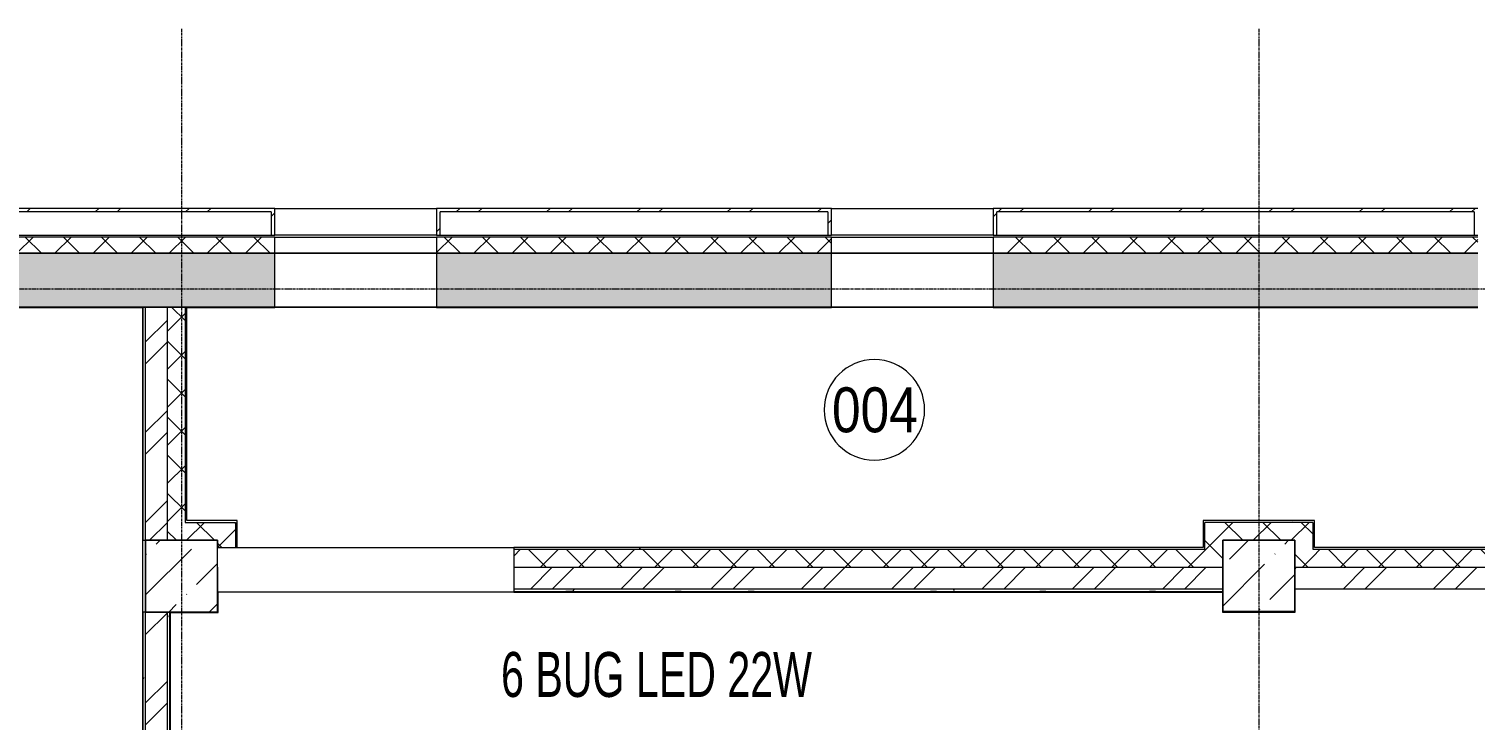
# Model space of a CAD drawing. Header units: metres. Extents: x -93142 to 227756, y -64772 to 286334.
# Drawn here: x 35213 to 43267, y -43187 to -39336 of the extents above; entities that cross this region are included whole.
import ezdxf

# ---------------------------------------------------------------- set-up
doc = ezdxf.new("R2010")
doc.units = ezdxf.units.M
doc.linetypes.add('ADSK_Линия сетки', pattern=[21, 12, -3, 3, -3])
doc.linetypes.add('Сверху_2_', pattern=[3.96875, 2.38125, -1.5875])
for name, color, linetype, lineweight in [('A-AREA-IDEN', 7, 'Continuous', 9), ('A-GLAZ', 7, 'Continuous', 5), ('A-WALL', 7, 'Continuous', 5), ('A-WALL-PATT', 7, 'Continuous', 18), ('I-WALL', 7, 'Continuous', 5), ('nadpisi', 84, 'Continuous', 13), ('S-COLS', 7, 'Continuous', 5), ('S-GRID', 7, 'Continuous', 9), ('ЭЛ', 250, 'Continuous', 50)]:
    doc.layers.add(name, color=color, linetype=linetype, lineweight=lineweight)
doc.styles.add('Arial', font='ARIALN.TTF', dxfattribs={"width": 0.8, "height": 2.5})
doc.styles.add('GOST Common_I_1', font='ARIALN.TTF', dxfattribs={"height": 300})
pattern_1 = [(45, (0, 0), (84.19025, 308.69666), [396.875, -79.375, 3.353, -76.022])]
pattern_2 = [(45, (0, 0), (-251.4472, 251.4472), []), (45, (0, 381), (-251.4472, 251.4472), [])]
pattern_3 = [(0, (0, 0), (812.8, 203.2), [33.528, -576.072, 33.528, -576.072, -3251.2]), (0, (0, 0), (812.8, 203.2), [-1219.2, 33.528, -1185.672, 33.528, -576.072, -1422.4]), (0, (0, 0), (812.8, 203.2), [-3048, 33.528, -372.872, 33.528, -982.472]), (120, (304.8, 101.6), (-582.37636, 602.30545), [33.528, -576.072, 33.528, -576.072, -3251.2]), (120, (304.8, 101.6), (-582.37636, 602.30545), [-1219.2, 33.528, -1185.672, 33.528, -576.072, -1422.4]), (120, (304.8, 101.6), (-582.37636, 602.30545), [-3048, 33.528, -372.872, 33.528, -982.472]), (240, (406.4, 508), (-230.42364, -805.50545), [33.528, -576.072, 33.528, -576.072, -3251.2]), (240, (406.4, 508), (-230.42364, -805.50545), [-1219.2, 33.528, -1185.672, 33.528, -576.072, -1422.4]), (240, (406.4, 508), (-230.42364, -805.50545), [-3048, 33.528, -372.872, 33.528, -982.472])]
pattern_4 = [(45, (0, 0), (-106.06602, 106.06602), []), (135, (0, 0), (-106.06602, -106.06602), [])]

# ---------------------------------------------------------------- blocks, each defined once
blk = doc.blocks.new('Окно-Квадратный проем - 900 x 1200 мм-157618-Цокольный этаж')
at = {"layer": 'A-GLAZ', "lineweight": 20}
for p, q in [((-458.2, -150), (-458.2, 150)), ((441.8, 150), (441.8, -150))]:
    blk.add_line(p, q, dxfattribs=at)
at = {"layer": 'A-GLAZ', "linetype": 'Сверху_2_', "lineweight": 20}
for p, q in [((-458.2, 150), (441.8, 150)), ((441.8, -150), (-458.2, -150))]:
    blk.add_line(p, q, dxfattribs=at)
blk = doc.blocks.new('КДП АПК - КР_rvt-1-Цокольный этаж')
at = {"layer": 'A-WALL-PATT', "lineweight": 15}
h = blk.add_hatch(dxfattribs=at)
h.set_pattern_fill('FP_9', color=256, style=0, pattern_type=2)
h.set_pattern_definition(pattern_1)
h.paths.add_polyline_path([(56645.3, -40245.6), (56645.3, -39945.6), (54732.7, -39945.6), (54732.7, -40245.6)], flags=0)
h.paths.add_polyline_path([(54106.7, -40245.6), (54332.7, -40245.6), (54332.7, -39945.6), (51132.7, -39945.6), (51132.7, -40245.6)], flags=0)
h.paths.add_polyline_path([(50732.7, -40245.6), (50732.7, -39945.6), (47532.7, -39945.6), (47532.7, -40245.6), (50050.9, -40245.6)], flags=0)
h.paths.add_polyline_path([(47132.7, -40245.6), (47132.7, -39945.6), (44182.7, -39945.6), (44182.7, -40245.6), (45995.1, -40245.6)], flags=0)
h.paths.add_polyline_path([(43282.7, -40245.6), (43282.7, -39945.6), (40582.7, -39945.6), (40582.7, -40245.6), (41939.3, -40245.6)], flags=0)
h.paths.add_polyline_path([(39682.7, -40245.6), (39682.7, -39945.6), (37482.7, -39945.6), (37482.7, -40245.6), (37883.4, -40245.6)], flags=0)
h.paths.add_polyline_path([(36582.7, -40245.6), (36582.7, -39945.6), (33882.7, -39945.6), (33882.7, -40245.6)], flags=0)
h.paths.add_polyline_path([(32982.7, -40245.6), (32982.7, -39945.6), (32462.7, -39945.6), (32462.7, -40245.6)], flags=0)
at = {"layer": 'S-COLS', "lineweight": 15}
h = blk.add_hatch(dxfattribs=at)
h.set_pattern_fill('FP_9', color=256, style=0, pattern_type=2)
h.set_pattern_definition(pattern_1)
h.paths.add_polyline_path([(36262.7, -41945.6), (36262.7, -41545.6), (35862.7, -41545.6), (35862.7, -41945.6)], flags=0)
h = blk.add_hatch(dxfattribs=at)
h.set_pattern_fill('FP_9', color=256, style=0, pattern_type=2)
h.set_pattern_definition(pattern_1)
h.paths.add_polyline_path([(41862.7, -41945.6), (42262.7, -41945.6), (42262.7, -41545.6), (41862.7, -41545.6), (41862.7, -41785.3)], flags=0)
at = {"layer": 'I-WALL', "lineweight": 15}
for p, q in [((36582.7, -39945.6), (33882.7, -39945.6)), ((36582.7, -40245.6), (36582.7, -39945.6)), ((36582.7, -39945.6), (37482.7, -39945.6)), ((39682.7, -39945.6), (37482.7, -39945.6)), ((37482.7, -39945.6), (37482.7, -40245.6)), ((39682.7, -40245.6), (39682.7, -39945.6)), ((39682.7, -39945.6), (40582.7, -39945.6)), ((43282.7, -39945.6), (40582.7, -39945.6)), ((40582.7, -39945.6), (40582.7, -40245.6)), ((33882.7, -40245.6), (36582.7, -40245.6)), ((37482.7, -40245.6), (36582.7, -40245.6)), ((37482.7, -40245.6), (39682.7, -40245.6)), ((40582.7, -40245.6), (39682.7, -40245.6)), ((40582.7, -40245.6), (43282.7, -40245.6))]:
    blk.add_line(p, q, dxfattribs=at)
at = {"layer": 'S-COLS', "lineweight": 15}
for p, q in [((36262.7, -41545.6), (35862.7, -41545.6)), ((35862.7, -41545.6), (35862.7, -41945.6)), ((36262.7, -41945.6), (36262.7, -41545.6)), ((42262.7, -41545.6), (41862.7, -41545.6)), ((41862.7, -41545.6), (41862.7, -41945.6)), ((42262.7, -41945.6), (42262.7, -41545.6)), ((35862.7, -41945.6), (36262.7, -41945.6)), ((41862.7, -41945.6), (42262.7, -41945.6))]:
    blk.add_line(p, q, dxfattribs=at)
at = {"lineweight": 15}
for p in [(37040.8, -40095.6), (40140.8, -40095.6)]:
    blk.add_blockref('Окно-Квадратный проем - 900 x 1200 мм-157618-Цокольный этаж', p, dxfattribs=at)
blk = doc.blocks.new('ПСС_Марка_помещения - Имя_2_5мм-224473-Цокольный этаж')
at = {"layer": 'A-AREA-IDEN'}
for start, end in [(360, 180), (180, 360)]:
    blk.add_arc((-0.07, 0.04), 3.5, start, end, dxfattribs=at)

msp = doc.modelspace()

# ---------------------------------------------------------------- hatches: boundary and pattern name
at = {"layer": 'A-WALL-PATT', "lineweight": 5}
h = msp.add_hatch(dxfattribs=at)
h.set_pattern_fill('FP_1', color=256, style=0, pattern_type=2)
h.set_pattern_definition(pattern_2)
h.paths.add_polyline_path([(54332.6532, -40485.6443), (54332.6532, -40335.6443), (51132.6532, -40335.6443), (51132.6532, -40485.6443), (51152.6532, -40485.6443), (51152.6532, -40355.6443), (54312.6532, -40355.6443), (54312.6532, -40485.6443)], flags=0)
h.paths.add_polyline_path([(54732.6532, -40485.6443), (54752.6532, -40485.6443), (54752.6532, -40355.6443), (56645.3477, -40355.6443), (56645.3477, -40335.6443), (54732.6532, -40335.6443), (54732.6532, -40370.8192)], flags=0)
h.paths.add_polyline_path([(50732.6532, -40485.6443), (50732.6532, -40335.6443), (47532.6532, -40335.6443), (47532.6532, -40485.6443), (47552.6532, -40485.6443), (47552.6532, -40355.6443), (50712.6532, -40355.6443), (50712.6532, -40485.6443)], flags=0)
h.paths.add_polyline_path([(47112.6532, -40485.6443), (47132.6532, -40485.6443), (47132.6532, -40335.6443), (44182.6532, -40335.6443), (44182.6532, -40485.6443), (44202.6532, -40485.6443), (44202.6532, -40355.6443), (47112.6532, -40355.6443), (47112.6532, -40370.8192)], flags=0)
h.paths.add_polyline_path([(43282.6532, -40485.6443), (43282.6532, -40335.6443), (40582.6532, -40335.6443), (40582.6532, -40485.6443), (40602.6532, -40485.6443), (40602.6532, -40355.6443), (43262.6532, -40355.6443), (43262.6532, -40485.6443)], flags=0)
h.paths.add_polyline_path([(39682.6532, -40485.6443), (39682.6532, -40335.6443), (37482.6532, -40335.6443), (37482.6532, -40485.6443), (37502.6532, -40485.6443), (37502.6532, -40355.6443), (39662.6532, -40355.6443), (39662.6532, -40485.6443)], flags=0)
h.paths.add_polyline_path([(33902.6532, -40485.6443), (33902.6532, -40355.6443), (36562.6532, -40355.6443), (36562.6532, -40485.6443), (36582.6532, -40485.6443), (36582.6532, -40335.6443), (33882.6532, -40335.6443), (33882.6532, -40485.6443)], flags=0)
h.paths.add_polyline_path([(32962.6532, -40485.6443), (32982.6532, -40485.6443), (32982.6532, -40335.6443), (32462.6532, -40335.6443), (32462.6532, -40355.6443), (32962.6532, -40355.6443), (32962.6532, -40370.8192)], flags=0)
at = {"layer": 'A-WALL-PATT', "lineweight": 5, "true_color": 0x787878}
h = msp.add_hatch(dxfattribs=at)
h.set_pattern_fill('FP_4', color=8, style=0, pattern_type=2)
h.set_pattern_definition(pattern_4)
h.paths.add_polyline_path([(56645.3477, -40585.6443), (56645.3477, -40495.6443), (54732.6532, -40495.6443), (54732.6532, -40585.6443), (56641.5846, -40585.6443)], flags=0)
h.paths.add_polyline_path([(54106.7014, -40585.6443), (54332.6532, -40585.6443), (54332.6532, -40495.6443), (51132.6532, -40495.6443), (51132.6532, -40585.6443), (52078.7948, -40585.6443)], flags=0)
h.paths.add_polyline_path([(50732.6532, -40585.6443), (50732.6532, -40495.6443), (47532.6532, -40495.6443), (47532.6532, -40585.6443), (50050.8882, -40585.6443)], flags=0)
h.paths.add_polyline_path([(47132.6532, -40585.6443), (47132.6532, -40495.6443), (44182.6532, -40495.6443), (44182.6532, -40585.6443), (45995.0751, -40585.6443)], flags=0)
h.paths.add_polyline_path([(43282.6532, -40585.6443), (43282.6532, -40495.6443), (40582.6532, -40495.6443), (40582.6532, -40585.6443), (41939.2619, -40585.6443)], flags=0)
h.paths.add_polyline_path([(39682.6532, -40585.6443), (39682.6532, -40495.6443), (37482.6532, -40495.6443), (37482.6532, -40585.6443), (37883.4488, -40585.6443)], flags=0)
h.paths.add_polyline_path([(36582.6532, -40585.6443), (36582.6532, -40495.6443), (33882.6532, -40495.6443), (33882.6532, -40585.6443), (35855.5422, -40585.6443)], flags=0)
h.paths.add_polyline_path([(32462.6532, -40585.6443), (32982.6532, -40585.6443), (32982.6532, -40495.6443), (32462.6532, -40495.6443)], flags=0)
at = {"layer": 'A-WALL-PATT', "lineweight": 5}
h = msp.add_hatch(dxfattribs=at)
h.set_pattern_fill('FP_1', color=256, style=0, pattern_type=2)
h.set_pattern_definition(pattern_2)
h.paths.add_polyline_path([(35862.6532, -42185.6443), (35982.6532, -42185.6443), (35982.6532, -40885.6443), (35862.6532, -40885.6443), (35862.6532, -41785.3332)], flags=0)
at = {"layer": 'A-WALL-PATT', "lineweight": 5, "true_color": 0x787878}
h = msp.add_hatch(dxfattribs=at)
h.set_pattern_fill('FP_4', color=8, style=0, pattern_type=2)
h.set_pattern_definition(pattern_4)
h.paths.add_polyline_path([(35982.6532, -42085.6443), (36082.6532, -42085.6443), (36082.6532, -40885.6443), (35982.6532, -40885.6443), (35982.6532, -42075.6443)], flags=0)
at = {"layer": 'A-WALL-PATT', "lineweight": 5}
h = msp.add_hatch(dxfattribs=at)
h.set_pattern_fill('FP_2', color=256, style=0, pattern_type=2)
h.set_pattern_definition(pattern_3)
h.paths.add_polyline_path([(36092.6532, -42075.6443), (36092.6532, -40885.6443), (36082.6532, -40885.6443), (36082.6532, -42075.6443)], flags=0)
h = msp.add_hatch(dxfattribs=at)
h.set_pattern_fill('FP_2', color=256, style=0, pattern_type=2)
h.set_pattern_definition(pattern_3)
h.paths.add_polyline_path([(39682.6532, -40888.6443), (39682.6532, -40885.6443), (37482.6532, -40885.6443), (37482.6532, -40888.6443), (37883.4488, -40888.6443)], flags=0)
h.paths.add_polyline_path([(36092.6532, -40888.6443), (36582.6532, -40888.6443), (36582.6532, -40885.6443), (36092.6532, -40885.6443)], flags=0)
h.paths.add_polyline_path([(43282.6532, -40888.6443), (43282.6532, -40885.6443), (40582.6532, -40885.6443), (40582.6532, -40888.6443), (41939.2619, -40888.6443)], flags=0)
at = {"layer": 'A-WALL-PATT', "lineweight": 5, "true_color": 0x787878}
h = msp.add_hatch(dxfattribs=at)
h.set_pattern_fill('FP_4', color=8, style=0, pattern_type=2)
h.set_pattern_definition(pattern_4)
h.paths.add_polyline_path([(36262.6532, -42185.6443), (36262.6532, -42085.6443), (35982.6532, -42085.6443), (35982.6532, -42185.6443)], flags=0)
h = msp.add_hatch(dxfattribs=at)
h.set_pattern_fill('FP_4', color=8, style=0, pattern_type=2)
h.set_pattern_definition(pattern_4)
h.paths.add_polyline_path([(36362.6532, -42225.6443), (36362.6532, -42085.6443), (36262.6532, -42085.6443), (36262.6532, -42225.6443)], flags=0)
at = {"layer": 'A-WALL-PATT', "lineweight": 5}
h = msp.add_hatch(dxfattribs=at)
h.set_pattern_fill('FP_2', color=256, style=0, pattern_type=2)
h.set_pattern_definition(pattern_3)
h.paths.add_polyline_path([(42362.6532, -42085.6443), (42372.6532, -42085.6443), (42372.6532, -42075.6443), (41762.6532, -42075.6443), (41762.6532, -42085.6443), (41939.2619, -42085.6443)], flags=0)
at = {"layer": 'A-WALL-PATT', "lineweight": 5, "true_color": 0x787878}
h = msp.add_hatch(dxfattribs=at)
h.set_pattern_fill('FP_4', color=8, style=0, pattern_type=2)
h.set_pattern_definition(pattern_4)
h.paths.add_polyline_path([(41862.6532, -42335.6443), (41862.6532, -42085.6443), (41762.6532, -42085.6443), (41762.6532, -42335.6443)], flags=0)
h = msp.add_hatch(dxfattribs=at)
h.set_pattern_fill('FP_4', color=8, style=0, pattern_type=2)
h.set_pattern_definition(pattern_4)
h.paths.add_polyline_path([(42262.6532, -42185.6443), (42362.6532, -42185.6443), (42362.6532, -42085.6443), (41862.6532, -42085.6443), (41862.6532, -42185.6443), (41939.2619, -42185.6443)], flags=0)
h = msp.add_hatch(dxfattribs=at)
h.set_pattern_fill('FP_4', color=8, style=0, pattern_type=2)
h.set_pattern_definition(pattern_4)
h.paths.add_polyline_path([(42362.6532, -42335.6443), (42362.6532, -42185.6443), (42262.6532, -42185.6443), (42262.6532, -42335.6443)], flags=0)
at = {"layer": 'A-WALL-PATT', "lineweight": 5}
h = msp.add_hatch(dxfattribs=at)
h.set_pattern_fill('FP_2', color=256, style=0, pattern_type=2)
h.set_pattern_definition(pattern_3)
h.paths.add_polyline_path([(41752.6532, -42235.6443), (41752.6532, -42225.6443), (37912.6532, -42225.6443), (37912.6532, -42235.6443), (39911.3553, -42235.6443)], flags=0)
at = {"layer": 'A-WALL-PATT', "lineweight": 5, "true_color": 0x787878}
h = msp.add_hatch(dxfattribs=at)
h.set_pattern_fill('FP_4', color=8, style=0, pattern_type=2)
h.set_pattern_definition(pattern_4)
h.paths.add_polyline_path([(41762.6532, -42335.6443), (41762.6532, -42235.6443), (37912.6532, -42235.6443), (37912.6532, -42335.6443), (41752.6532, -42335.6443)], flags=0)
h = msp.add_hatch(dxfattribs=at)
h.set_pattern_fill('FP_4', color=8, style=0, pattern_type=2)
h.set_pattern_definition(pattern_4)
h.paths.add_polyline_path([(44072.6532, -42335.6443), (44082.6532, -42335.6443), (44082.6532, -42235.6443), (42362.6532, -42235.6443), (42362.6532, -42335.6443), (43967.1685, -42335.6443)], flags=0)
at = {"layer": 'A-WALL-PATT', "lineweight": 5}
h = msp.add_hatch(dxfattribs=at)
h.set_pattern_fill('FP_1', color=256, style=0, pattern_type=2)
h.set_pattern_definition(pattern_2)
h.paths.add_polyline_path([(41862.6532, -42455.6443), (41862.6532, -42335.6443), (37912.6532, -42335.6443), (37912.6532, -42455.6443), (39911.3553, -42455.6443)], flags=0)
h = msp.add_hatch(dxfattribs=at)
h.set_pattern_fill('FP_1', color=256, style=0, pattern_type=2)
h.set_pattern_definition(pattern_2)
h.paths.add_polyline_path([(44182.6532, -42455.6443), (44182.6532, -42335.6443), (42262.6532, -42335.6443), (42262.6532, -42455.6443), (43967.1685, -42455.6443)], flags=0)
h = msp.add_hatch(dxfattribs=at)
h.set_pattern_fill('FP_2', color=256, style=0, pattern_type=2)
h.set_pattern_definition(pattern_3)
h.paths.add_polyline_path([(41862.6532, -42470.6443), (41862.6532, -42455.6443), (37912.6532, -42455.6443), (37912.6532, -42470.6443), (39911.3553, -42470.6443)], flags=0)
h = msp.add_hatch(dxfattribs=at)
h.set_pattern_fill('FP_2', color=256, style=0, pattern_type=2)
h.set_pattern_definition(pattern_3)
h.paths.add_polyline_path([(41859.6532, -42473.6443), (41862.6532, -42473.6443), (41862.6532, -42470.6443), (37912.6532, -42470.6443), (37912.6532, -42473.6443), (39911.3553, -42473.6443)], flags=0)
h = msp.add_hatch(dxfattribs=at)
h.set_pattern_fill('FP_2', color=256, style=0, pattern_type=2)
h.set_pattern_definition(pattern_3)
h.paths.add_polyline_path([(35847.6532, -47085.6443), (35847.6532, -42585.5689), (35844.6532, -42585.5689), (35844.6532, -47085.6443)], flags=0)
h = msp.add_hatch(dxfattribs=at)
h.set_pattern_fill('FP_2', color=256, style=0, pattern_type=2)
h.set_pattern_definition(pattern_3)
h.paths.add_polyline_path([(35862.6532, -47085.6443), (35862.6532, -42585.5689), (35847.6532, -42585.5689), (35847.6532, -47085.6443), (35855.5422, -47085.6443)], flags=0)
h = msp.add_hatch(dxfattribs=at)
h.set_pattern_fill('FP_1', color=256, style=0, pattern_type=2)
h.set_pattern_definition(pattern_2)
h.paths.add_polyline_path([(35862.6532, -47085.6443), (35982.6532, -47085.6443), (35982.6532, -42585.6443), (35862.6532, -42585.6443), (35862.6532, -46028.875)], flags=0)
h = msp.add_hatch(dxfattribs=at)
h.set_pattern_fill('FP_2', color=256, style=0, pattern_type=2)
h.set_pattern_definition(pattern_3)
h.paths.add_polyline_path([(35982.6532, -47085.6443), (35997.6532, -47085.6443), (35997.6532, -42585.6443), (35982.6532, -42585.6443), (35982.6532, -46028.875)], flags=0)
h = msp.add_hatch(dxfattribs=at)
h.set_pattern_fill('FP_2', color=256, style=0, pattern_type=2)
h.set_pattern_definition(pattern_3)
h.paths.add_polyline_path([(36000.6532, -47085.6443), (36000.6532, -42588.6443), (35997.6532, -42588.6443), (35997.6532, -47085.6443)], flags=0)

# ---------------------------------------------------------------- linework, layer by layer
at = {"layer": 'A-WALL'}
for p, q in [((36562.6532, -40355.6443), (33902.6532, -40355.6443)), ((36562.6532, -40355.6443), (36562.6532, -40485.6443)), ((39662.6532, -40355.6443), (37502.6532, -40355.6443)), ((37502.6532, -40485.6443), (37502.6532, -40355.6443)), ((39662.6532, -40355.6443), (39662.6532, -40485.6443)), ((43262.6532, -40355.6443), (40602.6532, -40355.6443)), ((40602.6532, -40485.6443), (40602.6532, -40355.6443)), ((43262.6532, -40355.6443), (43262.6532, -40485.6443)), ((35847.6532, -40885.6443), (35847.6532, -42185.5689)), ((35862.6532, -42185.5689), (35862.6532, -40885.6443)), ((35982.6532, -40885.6443), (35982.6532, -42185.6443)), ((36082.6532, -40885.6443), (36082.6532, -42085.6443)), ((36582.6532, -40885.6443), (37482.6532, -40885.6443)), ((37482.6532, -40888.6443), (36582.6532, -40888.6443)), ((39682.6532, -40885.6443), (40582.6532, -40885.6443)), ((40582.6532, -40888.6443), (39682.6532, -40888.6443)), ((36082.6532, -42085.6443), (36362.6532, -42085.6443)), ((36362.6532, -42085.6443), (36362.6532, -42225.6443)), ((42362.6532, -42085.6443), (41762.6532, -42085.6443)), ((41762.6532, -42235.6443), (41762.6532, -42085.6443)), ((42362.6532, -42085.6443), (42362.6532, -42235.6443)), ((35847.6532, -42185.5689), (35862.6532, -42185.5689)), ((37912.6532, -42235.6443), (41762.6532, -42235.6443)), ((42362.6532, -42235.6443), (44082.6532, -42235.6443)), ((36262.6532, -42335.6443), (36262.6532, -42473.6443)), ((37912.6532, -42335.6443), (41862.6532, -42335.6443)), ((42262.6532, -42335.6443), (44082.6532, -42335.6443)), ((37912.6532, -42473.6443), (36265.6532, -42473.6443)), ((37912.6532, -42455.6443), (41862.6532, -42455.6443)), ((37912.6532, -42470.6443), (41862.6532, -42470.6443)), ((42262.6532, -42455.6443), (44182.6532, -42455.6443)), ((35847.6532, -42585.5689), (35847.6532, -47085.6443)), ((35862.6532, -47085.6443), (35862.6532, -42585.5689)), ((35982.6532, -42585.6443), (35982.6532, -47085.6443)), ((35997.6532, -47085.6443), (35997.6532, -42585.6443))]:
    msp.add_line(p, q, dxfattribs=at)
at = {"layer": 'A-WALL', "lineweight": 18}
for p, q in [((35982.6532, -40885.6443), (33882.6532, -40885.6443)), ((33882.6532, -40888.6443), (35844.6532, -40888.6443)), ((35844.6532, -40888.6443), (35844.6532, -47347.6443)), ((36582.6532, -40885.6443), (36092.6532, -40885.6443)), ((36092.6532, -40885.6443), (36092.6532, -40888.6443)), ((36092.6532, -40888.6443), (36582.6532, -40888.6443)), ((36582.6532, -40888.6443), (36582.6532, -40885.6443)), ((39682.6532, -40885.6443), (37482.6532, -40885.6443)), ((37482.6532, -40885.6443), (37482.6532, -40888.6443)), ((37482.6532, -40888.6443), (39682.6532, -40888.6443)), ((39682.6532, -40888.6443), (39682.6532, -40885.6443)), ((43282.6532, -40885.6443), (40582.6532, -40885.6443)), ((40582.6532, -40885.6443), (40582.6532, -40888.6443)), ((40582.6532, -40888.6443), (43282.6532, -40888.6443)), ((35862.6532, -42585.5689), (35862.6532, -42185.5689)), ((35862.6532, -42185.6443), (35982.6532, -42185.6443)), ((37912.6532, -42335.6443), (37912.6532, -42473.6443)), ((41862.6532, -42582.6443), (41862.6532, -42335.6443)), ((42262.6532, -42335.6443), (42262.6532, -42582.6443)), ((36262.6532, -42473.6443), (36262.6532, -42585.6443)), ((36265.6532, -42473.6443), (36262.6532, -42473.6443)), ((36265.6532, -42588.6443), (36265.6532, -42473.6443)), ((37912.6532, -42473.6443), (41859.6532, -42473.6443)), ((41859.6532, -42473.6443), (41859.6532, -42585.6443)), ((42265.6532, -42585.6443), (42265.6532, -42473.6443)), ((35862.6532, -42585.5689), (35844.6532, -42585.5689)), ((36262.6532, -42585.6443), (35862.6532, -42585.6443)), ((36000.6532, -42588.6443), (36265.6532, -42588.6443)), ((36000.6532, -47082.6443), (36000.6532, -42588.6443)), ((41859.6532, -42585.6443), (42265.6532, -42585.6443)), ((42262.6532, -42582.6443), (41862.6532, -42582.6443))]:
    msp.add_line(p, q, dxfattribs=at)
at = {"layer": 'I-WALL', "lineweight": 18}
for p, q in [((36582.6532, -40335.6443), (33882.6532, -40335.6443)), ((36582.6532, -40485.6443), (36582.6532, -40335.6443)), ((39682.6532, -40335.6443), (37482.6532, -40335.6443)), ((37482.6532, -40335.6443), (37482.6532, -40485.6443)), ((39682.6532, -40485.6443), (39682.6532, -40335.6443)), ((43282.6532, -40335.6443), (40582.6532, -40335.6443)), ((40582.6532, -40335.6443), (40582.6532, -40485.6443)), ((33882.6532, -40485.6443), (36582.6532, -40485.6443)), ((36582.6532, -40495.6443), (33882.6532, -40495.6443)), ((36582.6532, -40585.6443), (36582.6532, -40495.6443)), ((37482.6532, -40485.6443), (39682.6532, -40485.6443)), ((39682.6532, -40495.6443), (37482.6532, -40495.6443)), ((37482.6532, -40495.6443), (37482.6532, -40585.6443)), ((39682.6532, -40585.6443), (39682.6532, -40495.6443)), ((40582.6532, -40485.6443), (43282.6532, -40485.6443)), ((43282.6532, -40495.6443), (40582.6532, -40495.6443)), ((40582.6532, -40495.6443), (40582.6532, -40585.6443)), ((33882.6532, -40585.6443), (36582.6532, -40585.6443)), ((37482.6532, -40585.6443), (39682.6532, -40585.6443)), ((40582.6532, -40585.6443), (43282.6532, -40585.6443)), ((36092.6532, -40885.6443), (35982.6532, -40885.6443)), ((36092.6532, -42075.6443), (36092.6532, -40888.6443)), ((36372.6532, -42075.6443), (36092.6532, -42075.6443)), ((36372.6532, -42225.6443), (36372.6532, -42075.6443)), ((42372.6532, -42075.6443), (41752.6532, -42075.6443)), ((41752.6532, -42075.6443), (41752.6532, -42225.6443)), ((42372.6532, -42225.6443), (42372.6532, -42075.6443)), ((35982.6532, -42185.6443), (36262.6532, -42185.6443)), ((36262.6532, -42185.6443), (36262.6532, -42225.6443)), ((41862.6532, -42185.6443), (42262.6532, -42185.6443)), ((41862.6532, -42335.6443), (41862.6532, -42185.6443)), ((42262.6532, -42185.6443), (42262.6532, -42335.6443)), ((36262.6532, -42225.6443), (36372.6532, -42225.6443)), ((41752.6532, -42225.6443), (37912.6532, -42225.6443)), ((37912.6532, -42225.6443), (37912.6532, -42335.6443)), ((44072.6532, -42225.6443), (42372.6532, -42225.6443))]:
    msp.add_line(p, q, dxfattribs=at)
at = {"layer": 'I-WALL'}
for p, q in [((36582.6532, -40335.6443), (37482.6532, -40335.6443)), ((39682.6532, -40335.6443), (40582.6532, -40335.6443)), ((37482.6532, -40485.6443), (36582.6532, -40485.6443)), ((36582.6532, -40495.6443), (37482.6532, -40495.6443)), ((40582.6532, -40485.6443), (39682.6532, -40485.6443)), ((39682.6532, -40495.6443), (40582.6532, -40495.6443)), ((37482.6532, -40585.6443), (36582.6532, -40585.6443)), ((40582.6532, -40585.6443), (39682.6532, -40585.6443)), ((36262.6532, -42335.6443), (36262.6532, -42225.6443)), ((36372.6532, -42225.6443), (37912.6532, -42225.6443))]:
    msp.add_line(p, q, dxfattribs=at)
at = {"layer": 'S-GRID', "linetype": 'ADSK_Линия сетки'}
for p, q in [((36062.6532, -39335.6443), (36062.6532, -63954.6071)), ((42062.6532, -39335.6443), (42062.6532, -63954.6071)), ((94527.9128, -40785.6443), (29247.2594, -40785.6443))]:
    msp.add_line(p, q, dxfattribs=at)
at = {"layer": 'ЭЛ', "color": 7, "lineweight": 25}
msp.add_lwpolyline([(43271.4817, -39453.9445, 0, 0, 0), (37360.9039, -49592.8905, 150, 0, 0), (37562.1051, -49251.8036, 0, 0, 0), (37112.6532, -50020.6443, 0, 0, 0)], format="xyseb", dxfattribs=at)

# ---------------------------------------------------------------- block references
at = {"lineweight": 5}
msp.add_blockref('КДП АПК - КР_rvt-1-Цокольный этаж', (0, -640), dxfattribs=at)
at = {"layer": 'A-AREA-IDEN', "xscale": 80, "yscale": 80, "zscale": 80}
msp.add_blockref('ПСС_Марка_помещения - Имя_2_5мм-224473-Цокольный этаж', (39927.0246, -41461.8442), dxfattribs=at)

# ---------------------------------------------------------------- texts
at = {"layer": 'A-AREA-IDEN', "insert": (39685.3282, -41333.3843), "char_height": 250, "width": 667.004, "attachment_point": 1, "style": 'GOST Common_I_1'}
msp.add_mtext('004', dxfattribs=at)
at = {"layer": 'nadpisi', "color": 7, "insert": (39573.6371, -42808.1868), "char_height": 250, "width": 2573.758347, "attachment_point": 3, "style": 'Arial'}
msp.add_mtext('6 BUG LED 22W', dxfattribs=at)

doc.saveas('drawing.dxf')
